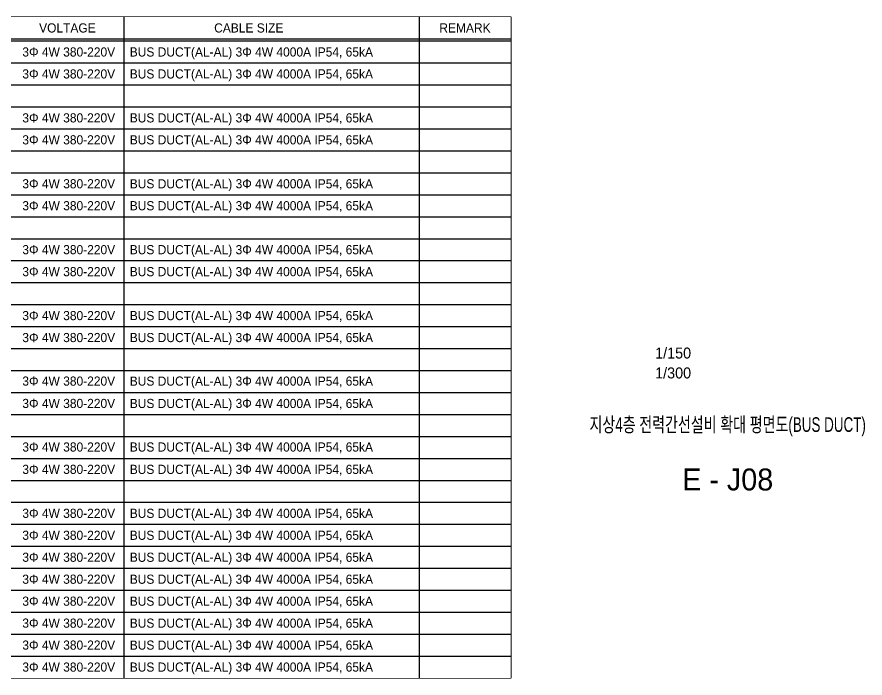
# Model space of a CAD drawing. Header units: millimetres. Extents: x 28486 to 374549, y -351975 to 868946.
# Drawn here: x 339820 to 374549, y 365610 to 392694 of the extents above; entities that cross this region are included whole.
import ezdxf
from ezdxf.enums import TextEntityAlignment as Align

# ---------------------------------------------------------------- set-up
doc = ezdxf.new("R2010")
doc.units = ezdxf.units.MM
doc.header["$LTSCALE"] = 150
for name, color, linetype in [('-----26 Electrical Cable Tray_HV_발전기 B', 103, 'Continuous'), ('-----29 Cable Schedule', 1, 'Continuous'), ('-----30 Text', 2, 'Continuous'), ('-----41 Drawing Title', 2, 'Continuous'), ('-----42 Drawing Number', 2, 'Continuous'), ('-----43 Drawing Scale', 3, 'Continuous')]:
    doc.layers.add(name, color=color, linetype=linetype)
doc.styles.add('ELEC', font='')
doc.styles.get('ELEC').set_extended_font_data('Dotum')

msp = doc.modelspace()

# ---------------------------------------------------------------- linework, layer by layer
at = {"layer": '-----29 Cable Schedule', "color": 3}
msp.add_lwpolyline([(325780, 392694), (360041, 392694), (360041, 365610), (325780, 365610)], close=True, dxfattribs=at)

# ---------------------------------------------------------------- texts
at = {"layer": '-----41 Drawing Title', "style": 'ELEC', "width": 0.7}
msp.add_text('지상4층 전력간선설비 확대 평면도(BUS DUCT)', height=600, dxfattribs=at).set_placement((368925, 375995), align=Align.MIDDLE_CENTER)
at = {"layer": '-----42 Drawing Number', "style": 'ELEC'}
msp.add_text('E - J08', height=900, dxfattribs=at).set_placement((368925, 373745), align=Align.MIDDLE_CENTER)
at = {"layer": '-----43 Drawing Scale', "style": 'ELEC'}
for s, p in [('1/150', (366690, 378925)), ('1/300', (366690, 378110))]:
    msp.add_text(s, height=450, dxfattribs=at).set_placement(p, align=Align.MIDDLE_CENTER)

# ---------------------------------------------------------------- next in the draw order: wipeouts: each hides what was drawn before it
at = {"color": 3}
msp.add_wipeout([(325780, 392694), (360041, 392694), (360041, 365610), (325780, 365610)], dxfattribs=at).dxf.layer = '-----26 Electrical Cable Tray_HV_발전기 B'

# ---------------------------------------------------------------- next in the draw order: linework, layer by layer
at = {"layer": '-----29 Cable Schedule'}
for p, q in [((344194, 392694), (344194, 391710)), ((356291, 392694), (356291, 391710))]:
    msp.add_line(p, q, dxfattribs=at)
at = {"layer": '-----29 Cable Schedule', "color": 3}
for p, q in [((325780, 391794), (360041, 391794)), ((325780, 391710), (360041, 391710))]:
    msp.add_line(p, q, dxfattribs=at)
at = {"layer": '-----29 Cable Schedule', "color": 1}
for p, q in [((344194, 391710), (344194, 365610)), ((356291, 391710), (356291, 365610)), ((325780, 390810), (360041, 390810)), ((325780, 389910), (360041, 389910)), ((325780, 389010), (360041, 389010)), ((325780, 388110), (360041, 388110)), ((325780, 387210), (360041, 387210)), ((325780, 386310), (360041, 386310)), ((325780, 385410), (360041, 385410)), ((325780, 384510), (360041, 384510)), ((325780, 383610), (360041, 383610)), ((325780, 382710), (360041, 382710)), ((325780, 381810), (360041, 381810)), ((325780, 380910), (360041, 380910)), ((325780, 380010), (360041, 380010)), ((325780, 379110), (360041, 379110)), ((325780, 378210), (360041, 378210)), ((325780, 377310), (360041, 377310)), ((325780, 376410), (360041, 376410)), ((325780, 375510), (360041, 375510)), ((325780, 374610), (360041, 374610)), ((325780, 373710), (360041, 373710)), ((325780, 372810), (360041, 372810)), ((325780, 371910), (360041, 371910)), ((325780, 371010), (360041, 371010)), ((325780, 370110), (360041, 370110)), ((325780, 369210), (360041, 369210)), ((325780, 368310), (360041, 368310)), ((325780, 367410), (360041, 367410)), ((325780, 366510), (360041, 366510))]:
    msp.add_line(p, q, dxfattribs=at)

# ---------------------------------------------------------------- next in the draw order: texts
at = {"layer": '-----30 Text', "style": 'ELEC'}
for s, p in [('VOLTAGE', (341886, 392244)), ('CABLE SIZE', (349314, 392244)), ('REMARK', (358166, 392244)), ('3Φ 4W 380-220V', (341941, 391260)), ('3Φ 4W 380-220V', (341941, 390360)), ('3Φ 4W 380-220V', (341941, 388560)), ('3Φ 4W 380-220V', (341941, 387660)), ('3Φ 4W 380-220V', (341941, 385860)), ('3Φ 4W 380-220V', (341941, 384960)), ('3Φ 4W 380-220V', (341941, 383160)), ('3Φ 4W 380-220V', (341941, 382260)), ('3Φ 4W 380-220V', (341941, 380460)), ('3Φ 4W 380-220V', (341941, 379560)), ('3Φ 4W 380-220V', (341941, 377776)), ('3Φ 4W 380-220V', (341941, 376860)), ('3Φ 4W 380-220V', (341941, 375076)), ('3Φ 4W 380-220V', (341941, 374160)), ('3Φ 4W 380-220V', (341941, 372360)), ('3Φ 4W 380-220V', (341941, 371460)), ('3Φ 4W 380-220V', (341941, 370560)), ('3Φ 4W 380-220V', (341941, 369660)), ('3Φ 4W 380-220V', (341941, 368760)), ('3Φ 4W 380-220V', (341941, 367860)), ('3Φ 4W 380-220V', (341941, 366960)), ('3Φ 4W 380-220V', (341941, 366060))]:
    msp.add_text(s, height=375, dxfattribs=at).set_placement(p, align=Align.MIDDLE_CENTER)
for p in [(344439, 391260), (344439, 390360), (344439, 388560), (344439, 387660), (344439, 385860), (344439, 384960), (344439, 383160), (344439, 382260), (344439, 380460), (344439, 379560), (344439, 377776), (344439, 376860), (344439, 375076), (344439, 374160), (344439, 372360), (344439, 371460), (344439, 370560), (344439, 369660), (344439, 368760), (344439, 367860), (344439, 366960), (344439, 366060)]:
    msp.add_text('BUS DUCT(AL-AL) 3Φ 4W 4000A IP54, 65kA', height=375, dxfattribs=at).set_placement(p, align=Align.MIDDLE_LEFT)

doc.saveas('drawing.dxf')
